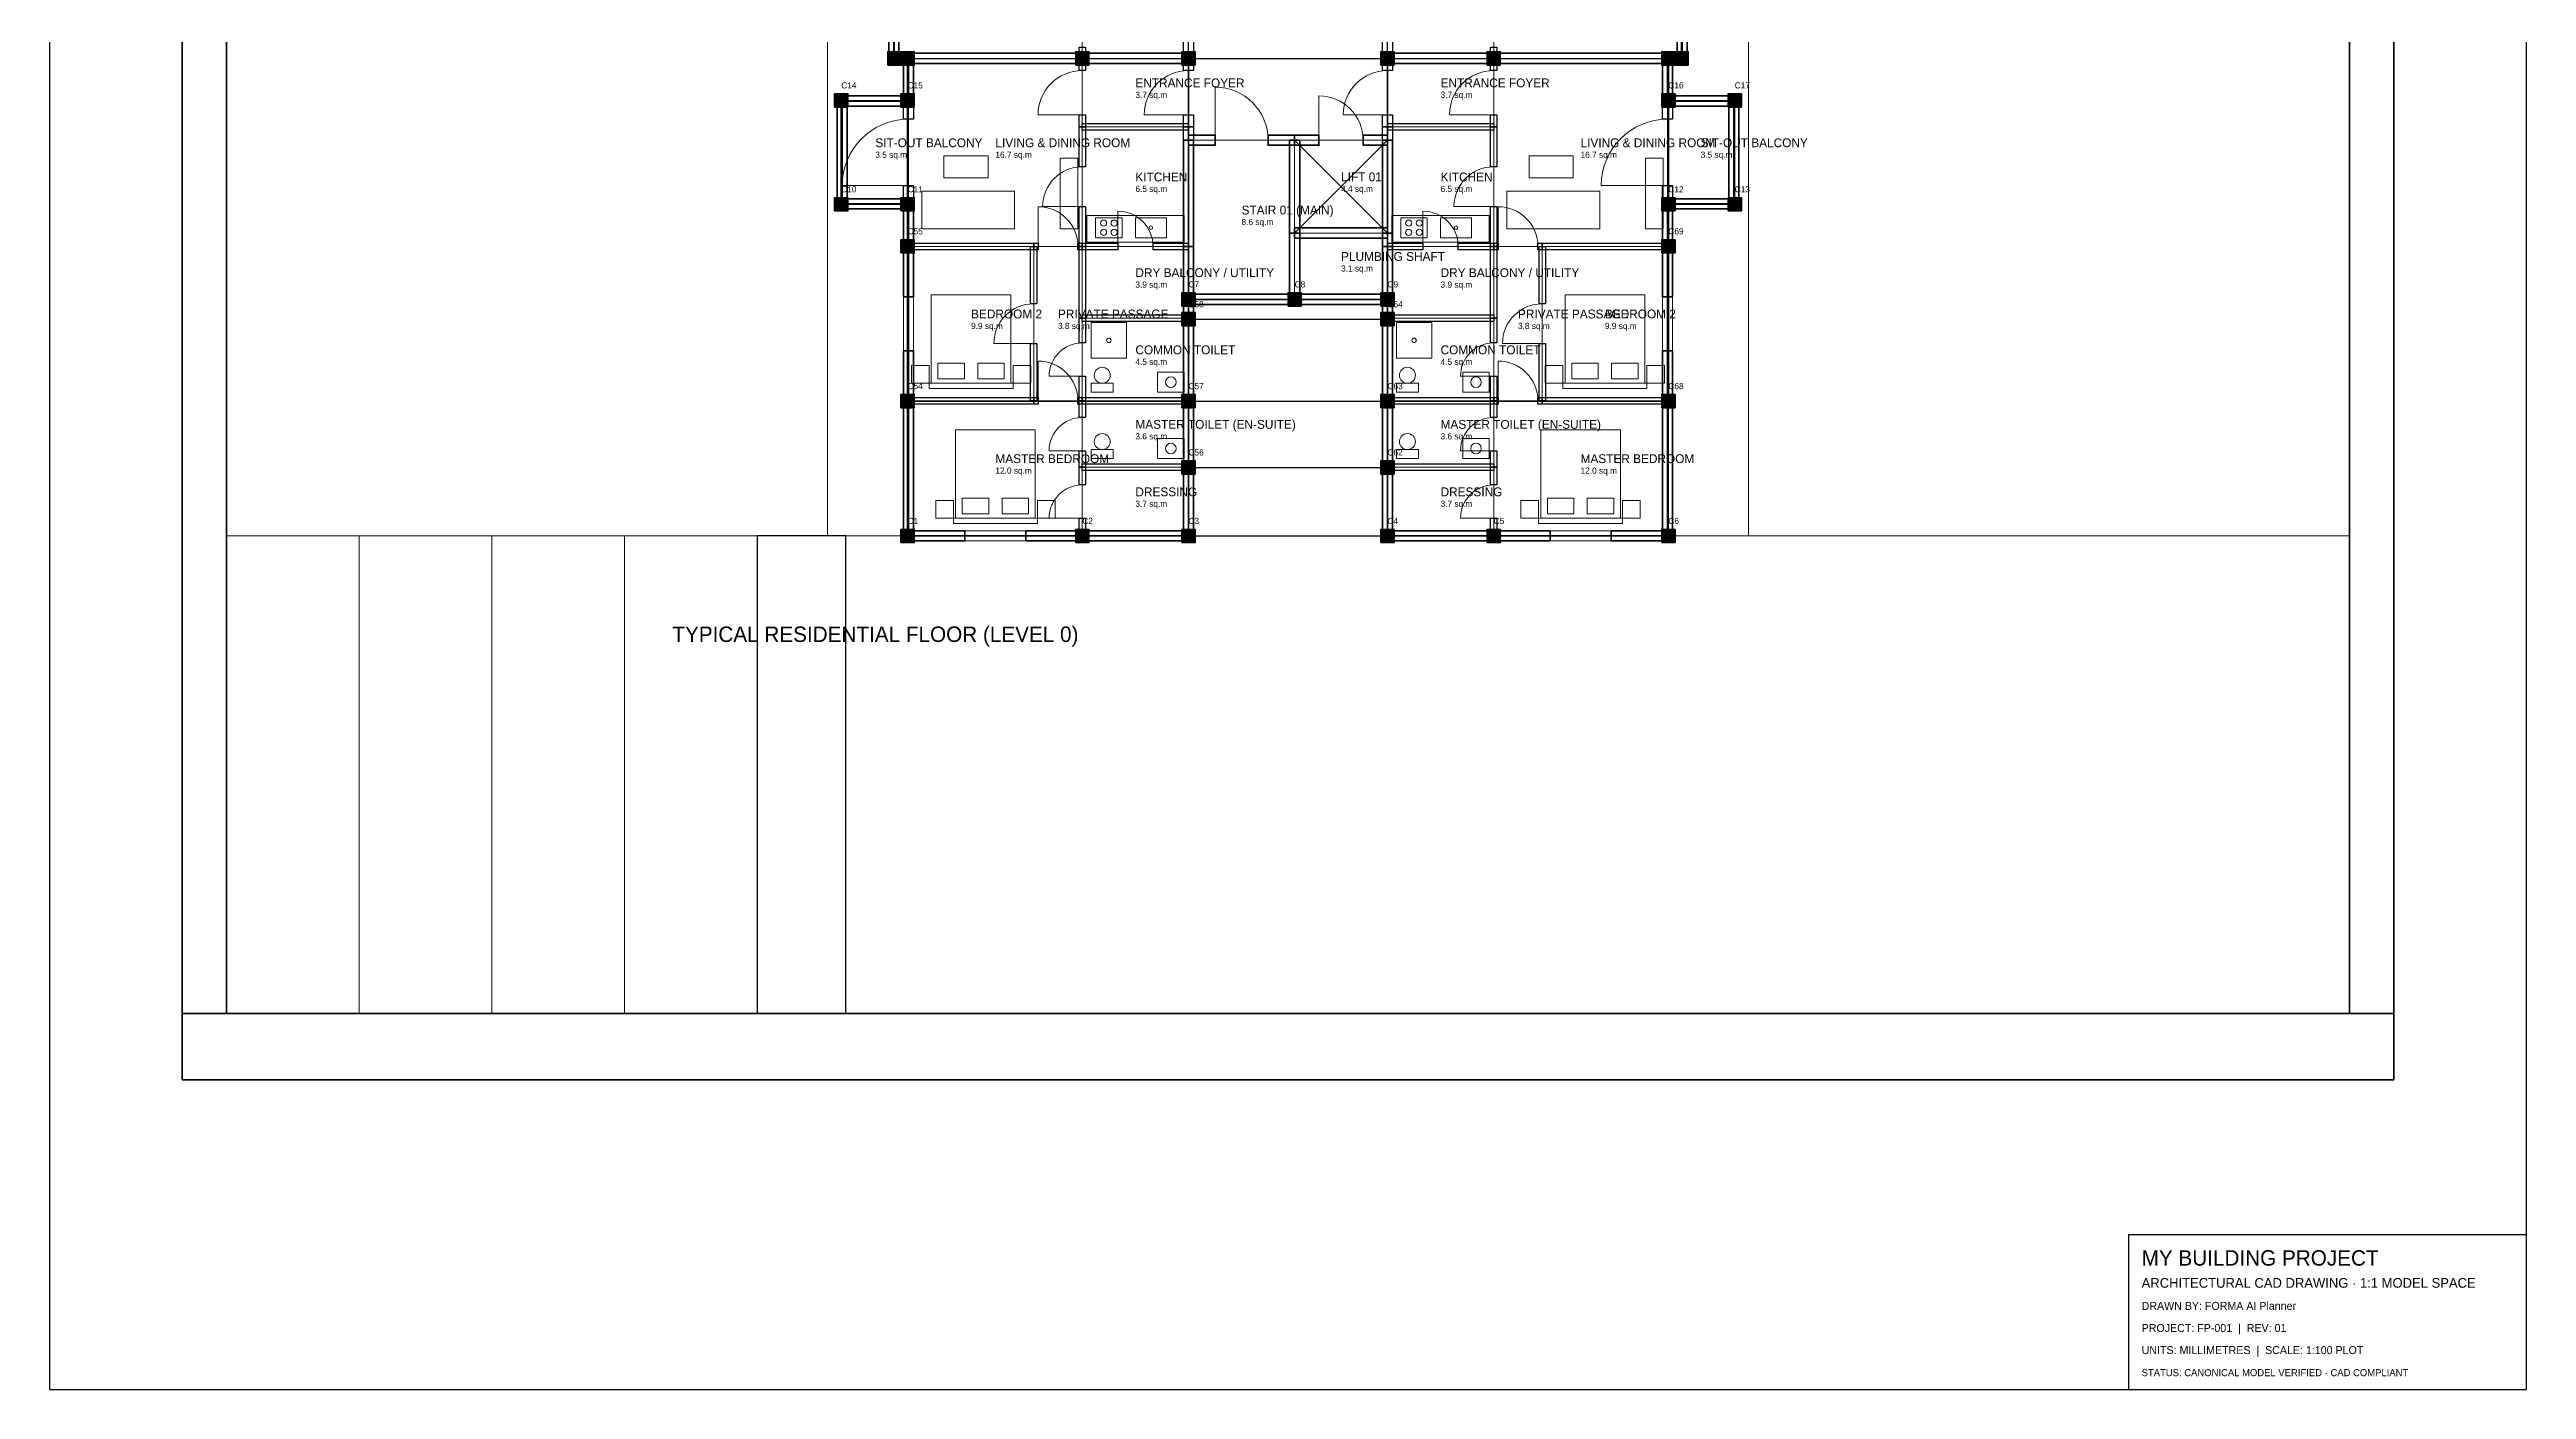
# Model space of a CAD drawing. Header units: millimetres. Extents: x -3000 to 53000, y -7000 to 53000.
# Drawn here: x -3000 to 53000, y -7000 to 23300 of the extents above; entities that cross this region are included whole.
import ezdxf

# ---------------------------------------------------------------- set-up
doc = ezdxf.new("R2010")
doc.units = ezdxf.units.MM
for name, color, linetype, lineweight in [('A-ANNO', 7, 'Continuous', 25), ('A-BALC', 2, 'Continuous', 25), ('A-DOOR', 4, 'Continuous', 18), ('A-FURN', 251, 'Continuous', 13), ('A-GLAZ', 140, 'Continuous', 13), ('A-HATCH', 8, 'Continuous', 9), ('A-LIFT', 30, 'Continuous', 35), ('A-ROOM-AREA', 9, 'Continuous', 15), ('A-ROOM-NAME', 7, 'Continuous', 20), ('A-SITE-BLDG', 3, 'Continuous', 35), ('A-SITE-LAND', 94, 'Continuous', 18), ('A-SITE-PARK', 4, 'Continuous', 20), ('A-SITE-ROAD', 8, 'Continuous', 25), ('A-TEXT', 7, 'Continuous', 18), ('A-WALL-EXT', 3, 'Continuous', 50), ('A-WALL-INT', 8, 'Continuous', 25), ('A-WALL-PARTY', 1, 'Continuous', 35), ('A-WINDOW', 5, 'Continuous', 18), ('S-BEAM', 6, 'Continuous', 25), ('S-COLUMN', 1, 'Continuous', 35), ('SITE', 3, 'Continuous', 35)]:
    doc.layers.add(name, color=color, linetype=linetype, lineweight=lineweight)

msp = doc.modelspace()

# ---------------------------------------------------------------- hatches: boundary and pattern name
at = {"layer": 'A-HATCH'}
for points in [[(15950, 22950), (16250, 22950), (16250, 23250), (15950, 23250)], [(16250, 22950), (16550, 22950), (16550, 23250), (16250, 23250)], [(20200, 22950), (20500, 22950), (20500, 23250), (20200, 23250)], [(22600, 22950), (22900, 22950), (22900, 23250), (22600, 23250)], [(27100, 22950), (27400, 22950), (27400, 23250), (27100, 23250)], [(29500, 22950), (29800, 22950), (29800, 23250), (29500, 23250)], [(33450, 22950), (33750, 22950), (33750, 23250), (33450, 23250)], [(33750, 22950), (34050, 22950), (34050, 23250), (33750, 23250)], [(14750, 22000), (15050, 22000), (15050, 22300), (14750, 22300)], [(16250, 22000), (16550, 22000), (16550, 22300), (16250, 22300)], [(33450, 22000), (33750, 22000), (33750, 22300), (33450, 22300)], [(34950, 22000), (35250, 22000), (35250, 22300), (34950, 22300)], [(14750, 19650), (15050, 19650), (15050, 19950), (14750, 19950)], [(16250, 19650), (16550, 19650), (16550, 19950), (16250, 19950)], [(33450, 19650), (33750, 19650), (33750, 19950), (33450, 19950)], [(34950, 19650), (35250, 19650), (35250, 19950), (34950, 19950)], [(16250, 18700), (16550, 18700), (16550, 19000), (16250, 19000)], [(33450, 18700), (33750, 18700), (33750, 19000), (33450, 19000)], [(22600, 17500), (22900, 17500), (22900, 17800), (22600, 17800)], [(25000, 17500), (25300, 17500), (25300, 17800), (25000, 17800)], [(27100, 17500), (27400, 17500), (27400, 17800), (27100, 17800)], [(22600, 17050), (22900, 17050), (22900, 17350), (22600, 17350)], [(27100, 17050), (27400, 17050), (27400, 17350), (27100, 17350)], [(16250, 15200), (16550, 15200), (16550, 15500), (16250, 15500)], [(22600, 15200), (22900, 15200), (22900, 15500), (22600, 15500)], [(27100, 15200), (27400, 15200), (27400, 15500), (27100, 15500)], [(33450, 15200), (33750, 15200), (33750, 15500), (33450, 15500)], [(22600, 13700), (22900, 13700), (22900, 14000), (22600, 14000)], [(27100, 13700), (27400, 13700), (27400, 14000), (27100, 14000)], [(16250, 12150), (16550, 12150), (16550, 12450), (16250, 12450)], [(20200, 12150), (20500, 12150), (20500, 12450), (20200, 12450)], [(22600, 12150), (22900, 12150), (22900, 12450), (22600, 12450)], [(27100, 12150), (27400, 12150), (27400, 12450), (27100, 12450)], [(29500, 12150), (29800, 12150), (29800, 12450), (29500, 12450)], [(33450, 12150), (33750, 12150), (33750, 12450), (33450, 12450)]]:
    msp.add_hatch(color=256, dxfattribs=at).paths.add_polyline_path(points, flags=0)

# ---------------------------------------------------------------- linework, layer by layer
at = {"layer": 'A-ANNO'}
for points in [[(-3000, -7000), (53000, -7000), (53000, 53000), (-3000, 53000)], [(44000, -7000), (53000, -7000), (53000, -3500), (44000, -3500)]]:
    msp.add_lwpolyline(points, close=True, dxfattribs=at)
at = {"layer": 'A-BALC'}
for points in [[(16305, 21723), (16305, 22136), (16535, 22136), (16535, 21723)], [(33465, 21723), (33465, 22136), (33695, 22136), (33695, 21723)], [(16305, 19809), (16305, 20223), (16535, 20223), (16535, 19809)], [(33465, 19809), (33465, 20223), (33695, 20223), (33695, 19809)]]:
    msp.add_lwpolyline(points, close=True, dxfattribs=at)
at = {"layer": 'A-DOOR'}
for p, q in [((23350, 21250), (23350, 22450)), ((25700, 21250), (25700, 22250)), ((20350, 21825), (19350, 21825)), ((22750, 21825), (21750, 21825)), ((27250, 21825), (26250, 21825)), ((29650, 21825), (28650, 21825)), ((16420, 20223), (14920, 20223)), ((33580, 20223), (32080, 20223)), ((19350, 18845), (19350, 19745)), ((20350, 19748), (19451, 19748)), ((21150, 18845), (21150, 19645)), ((28050, 18845), (28050, 19645)), ((29650, 19748), (28751, 19748)), ((29750, 18845), (29750, 19745)), ((19250, 16650), (18350, 16650)), ((19350, 15354), (19350, 16254)), ((29750, 15354), (29750, 16254)), ((30750, 16650), (29850, 16650)), ((20350, 15914), (19600, 15914)), ((29650, 15914), (28900, 15914)), ((20350, 14229), (19600, 14229)), ((29650, 14229), (28900, 14229)), ((20350, 12704), (19600, 12704)), ((29650, 12704), (28900, 12704))]:
    msp.add_line(p, q, dxfattribs=at)
for centre, radius, start, end in [((20350, 21825), 1000, 90, 180), ((22750, 21825), 1000, 90, 180), ((23350, 21250), 1200, 0, 90), ((27250, 21825), 1000, 90, 180), ((29650, 21825), 1000, 90, 180), ((25700, 21250), 1000, 0, 90), ((16420, 20223), 1500, 90, 180), ((33580, 20223), 1500, 90, 180), ((20350, 19748), 899, 90, 180), ((29650, 19748), 899, 90, 180), ((19350, 18845), 900, 0, 90), ((21150, 18845), 800, 0, 90), ((28050, 18845), 800, 0, 90), ((29750, 18845), 900, 0, 90), ((19250, 16650), 900, 90, 180), ((30750, 16650), 900, 90, 180), ((19350, 15354), 900, 0, 90), ((20350, 15914), 750, 90, 180), ((29650, 15914), 750, 90, 180), ((29750, 15354), 900, 0, 90), ((20350, 14229), 750, 90, 180), ((29650, 14229), 750, 90, 180), ((20350, 12704), 750, 90, 180), ((29650, 12704), 750, 90, 180)]:
    msp.add_arc(centre, radius, start, end, dxfattribs=at)
at = {"layer": 'A-FURN'}
for points in [[(17220, 20395), (18220, 20395), (18220, 20895), (17220, 20895)], [(19850, 19245), (20250, 19245), (20250, 20845), (19850, 20845)], [(30450, 20395), (31450, 20395), (31450, 20895), (30450, 20895)], [(33080, 19245), (33480, 19245), (33480, 20845), (33080, 20845)], [(16720, 19245), (18820, 19245), (18820, 20095), (16720, 20095)], [(29950, 19245), (32050, 19245), (32050, 20095), (29950, 20095)], [(20450, 18945), (22650, 18945), (22650, 19545), (20450, 19545)], [(20650, 19045), (21250, 19045), (21250, 19495), (20650, 19495)], [(21550, 19045), (22250, 19045), (22250, 19495), (21550, 19495)], [(27350, 18945), (29550, 18945), (29550, 19545), (27350, 19545)], [(27550, 19045), (28150, 19045), (28150, 19495), (27550, 19495)], [(28450, 19045), (29150, 19045), (29150, 19495), (28450, 19495)], [(16935, 15754), (18735, 15754), (18735, 17754), (16935, 17754)], [(31265, 15754), (33065, 15754), (33065, 17754), (31265, 17754)], [(20550, 16324), (21350, 16324), (21350, 17124), (20550, 17124)], [(27450, 16324), (28250, 16324), (28250, 17124), (27450, 17124)], [(16485, 15754), (16885, 15754), (16885, 16154), (16485, 16154)], [(16885, 15634), (18785, 15634), (18785, 15754), (16885, 15754)], [(17085, 15854), (17685, 15854), (17685, 16204), (17085, 16204)], [(17985, 15854), (18585, 15854), (18585, 16204), (17985, 16204)], [(18785, 15754), (19185, 15754), (19185, 16154), (18785, 16154)], [(20550, 15554), (21050, 15554), (21050, 15754), (20550, 15754)], [(22050, 15554), (22650, 15554), (22650, 16004), (22050, 16004)], [(27450, 15554), (27950, 15554), (27950, 15754), (27450, 15754)], [(28950, 15554), (29550, 15554), (29550, 16004), (28950, 16004)], [(30815, 15754), (31215, 15754), (31215, 16154), (30815, 16154)], [(31215, 15634), (33115, 15634), (33115, 15754), (31215, 15754)], [(31415, 15854), (32015, 15854), (32015, 16204), (31415, 16204)], [(32315, 15854), (32915, 15854), (32915, 16204), (32315, 16204)], [(33115, 15754), (33515, 15754), (33515, 16154), (33115, 16154)], [(17485, 12703), (19285, 12703), (19285, 14703), (17485, 14703)], [(30715, 12703), (32515, 12703), (32515, 14703), (30715, 14703)], [(20550, 14054), (21050, 14054), (21050, 14254), (20550, 14254)], [(22050, 14054), (22650, 14054), (22650, 14504), (22050, 14504)], [(27450, 14054), (27950, 14054), (27950, 14254), (27450, 14254)], [(28950, 14054), (29550, 14054), (29550, 14504), (28950, 14504)], [(17035, 12703), (17435, 12703), (17435, 13103), (17035, 13103)], [(17635, 12803), (18235, 12803), (18235, 13153), (17635, 13153)], [(18535, 12803), (19135, 12803), (19135, 13153), (18535, 13153)], [(19335, 12703), (19735, 12703), (19735, 13103), (19335, 13103)], [(30265, 12703), (30665, 12703), (30665, 13103), (30265, 13103)], [(30865, 12803), (31465, 12803), (31465, 13153), (30865, 13153)], [(31765, 12803), (32365, 12803), (32365, 13153), (31765, 13153)], [(32565, 12703), (32965, 12703), (32965, 13103), (32565, 13103)], [(17435, 12583), (19335, 12583), (19335, 12703), (17435, 12703)], [(30665, 12583), (32565, 12583), (32565, 12703), (30665, 12703)]]:
    msp.add_lwpolyline(points, close=True, dxfattribs=at)
for centre, radius in [((20830, 19375), 70), ((20830, 19165), 70), ((21070, 19375), 70), ((21070, 19165), 70), ((21900, 19270), 40), ((27730, 19375), 70), ((27730, 19165), 70), ((27970, 19375), 70), ((27970, 19165), 70), ((28800, 19270), 40), ((20950, 16724), 50), ((27850, 16724), 50), ((20800, 15934), 180), ((22350, 15779), 120), ((27700, 15934), 180), ((29250, 15779), 120), ((20800, 14434), 180), ((27700, 14434), 180), ((22350, 14279), 120), ((29250, 14279), 120)]:
    msp.add_circle(centre, radius, dxfattribs=at)
at = {"layer": 'A-GLAZ'}
for p, q in [((16420, 16489), (16420, 17711)), ((33580, 16489), (33580, 17711)), ((17697, 12303), (19073, 12303)), ((30927, 12303), (32303, 12303))]:
    msp.add_line(p, q, dxfattribs=at)
at = {"layer": 'A-LIFT'}
for p, q in [((25150, 19150), (27250, 21250)), ((25150, 21250), (27250, 19150))]:
    msp.add_line(p, q, dxfattribs=at)
for points in [[(22750, 21365), (23350, 21365), (23350, 21135), (22750, 21135)], [(24550, 21365), (25150, 21365), (25150, 21135), (24550, 21135)], [(25150, 21365), (25700, 21365), (25700, 21135), (25150, 21135)], [(26700, 21365), (27250, 21365), (27250, 21135), (26700, 21135)], [(22635, 18845), (22635, 21250), (22865, 21250), (22865, 18845)], [(25035, 19150), (25035, 21250), (25265, 21250), (25265, 19150)], [(27135, 19150), (27135, 21250), (27365, 21250), (27365, 19150)], [(25035, 17650), (25035, 19150), (25265, 19150), (25265, 17650)], [(25150, 19265), (27250, 19265), (27250, 19035), (25150, 19035)], [(27135, 18845), (27135, 19150), (27365, 19150), (27365, 18845)], [(22635, 17650), (22635, 18845), (22865, 18845), (22865, 17650)], [(27135, 17650), (27135, 18845), (27365, 18845), (27365, 17650)]]:
    msp.add_lwpolyline(points, close=True, dxfattribs=at)
at = {"layer": 'A-ROOM-NAME'}
for points in [[(22750, 21250), (27250, 21250), (27250, 27700), (22750, 27700)], [(16088, 23100), (20350, 23100), (20350, 25850), (16088, 25850)], [(29650, 23100), (33912, 23100), (33912, 25850), (29650, 25850)], [(20350, 23100), (22750, 23100), (22750, 24350), (20350, 24350)], [(27250, 23100), (29650, 23100), (29650, 24350), (27250, 24350)], [(16420, 18845), (20350, 18845), (20350, 23100), (16420, 23100)], [(20350, 21550), (22750, 21550), (22750, 23100), (20350, 23100)], [(27250, 21550), (29650, 21550), (29650, 23100), (27250, 23100)], [(29650, 18845), (33580, 18845), (33580, 23100), (29650, 23100)], [(14920, 19809), (16420, 19809), (16420, 22136), (14920, 22136)], [(33580, 19809), (35080, 19809), (35080, 22136), (33580, 22136)], [(20350, 18845), (22750, 18845), (22750, 21550), (20350, 21550)], [(27250, 18845), (29650, 18845), (29650, 21550), (27250, 21550)], [(22750, 17650), (25150, 17650), (25150, 21250), (22750, 21250)], [(25150, 19150), (27250, 19150), (27250, 21250), (25150, 21250)], [(25150, 17650), (27250, 17650), (27250, 19150), (25150, 19150)], [(16420, 15354), (19250, 15354), (19250, 18845), (16420, 18845)], [(19250, 15354), (20350, 15354), (20350, 18845), (19250, 18845)], [(20350, 17224), (22750, 17224), (22750, 18845), (20350, 18845)], [(27250, 17224), (29650, 17224), (29650, 18845), (27250, 18845)], [(29650, 15354), (30750, 15354), (30750, 18845), (29650, 18845)], [(30750, 15354), (33580, 15354), (33580, 18845), (30750, 18845)], [(20350, 15354), (22750, 15354), (22750, 17224), (20350, 17224)], [(27250, 15354), (29650, 15354), (29650, 17224), (27250, 17224)], [(16420, 12303), (20350, 12303), (20350, 15354), (16420, 15354)], [(20350, 13854), (22750, 13854), (22750, 15354), (20350, 15354)], [(27250, 13854), (29650, 13854), (29650, 15354), (27250, 15354)], [(29650, 12303), (33580, 12303), (33580, 15354), (29650, 15354)], [(20350, 12303), (22750, 12303), (22750, 13854), (20350, 13854)], [(27250, 12303), (29650, 12303), (29650, 13854), (27250, 13854)]]:
    msp.add_lwpolyline(points, close=True, dxfattribs=at)
at = {"layer": 'A-SITE-BLDG'}
for points in [[(0, 1500), (1000, 1500), (1000, 49000), (0, 49000)], [(49000, 1500), (50000, 1500), (50000, 49000), (49000, 49000)], [(0, 0), (50000, 0), (50000, 1500), (0, 1500)]]:
    msp.add_lwpolyline(points, close=True, dxfattribs=at)
at = {"layer": 'A-SITE-LAND'}
for points in [[(1000, 12303), (14588, 12303), (14588, 37197), (1000, 37197)], [(35412, 12303), (49000, 12303), (49000, 37197), (35412, 37197)], [(15000, 1500), (49000, 1500), (49000, 12303), (15000, 12303)]]:
    msp.add_lwpolyline(points, close=True, dxfattribs=at)
at = {"layer": 'A-SITE-PARK'}
for points in [[(1000, 1500), (4000, 1500), (4000, 12303), (1000, 12303)], [(4000, 1500), (7000, 1500), (7000, 12303), (4000, 12303)], [(7000, 1500), (10000, 1500), (10000, 12303), (7000, 12303)], [(10000, 1500), (13000, 1500), (13000, 12303), (10000, 12303)]]:
    msp.add_lwpolyline(points, close=True, dxfattribs=at)
at = {"layer": 'A-SITE-ROAD'}
msp.add_lwpolyline([(13000, 1500), (15000, 1500), (15000, 12303), (13000, 12303)], close=True, dxfattribs=at)
at = {"layer": 'A-WALL-EXT'}
msp.add_lwpolyline([(16088, 25850), (16088, 23100), (16420, 23100), (16420, 22136), (14920, 22136), (14920, 19809), (16420, 19809), (16420, 18845), (16420, 15354), (16420, 12303), (20350, 12303), (22750, 12303), (22750, 13854), (22750, 15354), (22750, 17224), (22750, 17650), (25150, 17650), (27250, 17650), (27250, 17224), (27250, 15354), (27250, 13854), (27250, 12303), (29650, 12303), (33580, 12303), (33580, 15354), (33580, 18845), (33580, 19809), (35080, 19809), (35080, 22136), (33580, 22136), (33580, 23100), (33912, 23100), (33912, 25850)], dxfattribs=at)
for points in [[(15973, 23100), (15973, 23994), (16203, 23994), (16203, 23100)], [(33797, 23100), (33797, 23994), (34027, 23994), (34027, 23100)], [(16088, 23215), (16420, 23215), (16420, 22985), (16088, 22985)], [(16305, 22136), (16305, 23100), (16535, 23100), (16535, 22136)], [(33465, 22136), (33465, 23100), (33695, 23100), (33695, 22136)], [(33580, 23215), (33912, 23215), (33912, 22985), (33580, 22985)], [(14805, 19809), (14805, 22136), (15035, 22136), (15035, 19809)], [(14920, 22251), (16420, 22251), (16420, 22021), (14920, 22021)], [(33580, 22251), (35080, 22251), (35080, 22021), (33580, 22021)], [(34965, 19809), (34965, 22136), (35195, 22136), (35195, 19809)], [(14920, 19924), (16420, 19924), (16420, 19694), (14920, 19694)], [(16305, 18845), (16305, 19809), (16535, 19809), (16535, 18845)], [(33465, 18845), (33465, 19809), (33695, 19809), (33695, 18845)], [(33580, 19924), (35080, 19924), (35080, 19694), (33580, 19694)], [(16305, 17711), (16305, 18845), (16535, 18845), (16535, 17711)], [(33465, 17711), (33465, 18845), (33695, 18845), (33695, 17711)], [(22635, 17224), (22635, 17650), (22865, 17650), (22865, 17224)], [(22750, 17765), (25150, 17765), (25150, 17535), (22750, 17535)], [(25150, 17765), (27250, 17765), (27250, 17535), (25150, 17535)], [(27135, 17224), (27135, 17650), (27365, 17650), (27365, 17224)], [(22635, 15354), (22635, 17224), (22865, 17224), (22865, 15354)], [(27135, 15354), (27135, 17224), (27365, 17224), (27365, 15354)], [(16305, 15354), (16305, 16489), (16535, 16489), (16535, 15354)], [(33465, 15354), (33465, 16489), (33695, 16489), (33695, 15354)], [(16305, 12303), (16305, 15354), (16535, 15354), (16535, 12303)], [(22635, 13854), (22635, 15354), (22865, 15354), (22865, 13854)], [(27135, 13854), (27135, 15354), (27365, 15354), (27365, 13854)], [(33465, 12303), (33465, 15354), (33695, 15354), (33695, 12303)], [(22635, 12303), (22635, 13854), (22865, 13854), (22865, 12303)], [(27135, 12303), (27135, 13854), (27365, 13854), (27365, 12303)], [(16420, 12418), (17697, 12418), (17697, 12188), (16420, 12188)], [(19073, 12418), (20350, 12418), (20350, 12188), (19073, 12188)], [(20350, 12418), (22750, 12418), (22750, 12188), (20350, 12188)], [(27250, 12418), (29650, 12418), (29650, 12188), (27250, 12188)], [(29650, 12418), (30927, 12418), (30927, 12188), (29650, 12188)], [(32303, 12418), (33580, 12418), (33580, 12188), (32303, 12188)]]:
    msp.add_lwpolyline(points, close=True, dxfattribs=at)
at = {"layer": 'A-WALL-INT'}
for points in [[(22635, 23100), (22635, 24350), (22865, 24350), (22865, 23100)], [(27135, 23100), (27135, 24350), (27365, 24350), (27365, 23100)], [(20275, 23100), (20275, 23350), (20425, 23350), (20425, 23100)], [(20275, 22825), (20275, 23100), (20425, 23100), (20425, 22825)], [(22635, 22825), (22635, 23100), (22865, 23100), (22865, 22825)], [(27135, 22825), (27135, 23100), (27365, 23100), (27365, 22825)], [(29575, 23100), (29575, 23350), (29725, 23350), (29725, 23100)], [(29575, 22825), (29575, 23100), (29725, 23100), (29725, 22825)], [(20275, 21550), (20275, 21825), (20425, 21825), (20425, 21550)], [(20275, 20648), (20275, 21550), (20425, 21550), (20425, 20648)], [(20350, 21625), (22750, 21625), (22750, 21475), (20350, 21475)], [(22635, 21550), (22635, 21825), (22865, 21825), (22865, 21550)], [(22635, 21250), (22635, 21550), (22865, 21550), (22865, 21250)], [(27135, 21550), (27135, 21825), (27365, 21825), (27365, 21550)], [(27135, 21250), (27135, 21550), (27365, 21550), (27365, 21250)], [(27250, 21625), (29650, 21625), (29650, 21475), (27250, 21475)], [(29575, 21550), (29575, 21825), (29725, 21825), (29725, 21550)], [(29575, 20648), (29575, 21550), (29725, 21550), (29725, 20648)], [(20275, 18845), (20275, 19748), (20425, 19748), (20425, 18845)], [(29575, 18845), (29575, 19748), (29725, 19748), (29725, 18845)], [(16420, 18920), (19250, 18920), (19250, 18770), (16420, 18770)], [(19175, 17550), (19175, 18845), (19325, 18845), (19325, 17550)], [(19250, 18920), (19350, 18920), (19350, 18770), (19250, 18770)], [(20250, 18920), (20350, 18920), (20350, 18770), (20250, 18770)], [(20275, 17224), (20275, 18845), (20425, 18845), (20425, 17224)], [(20350, 18920), (21150, 18920), (21150, 18770), (20350, 18770)], [(21950, 18920), (22750, 18920), (22750, 18770), (21950, 18770)], [(27250, 18920), (28050, 18920), (28050, 18770), (27250, 18770)], [(28850, 18920), (29650, 18920), (29650, 18770), (28850, 18770)], [(29575, 17224), (29575, 18845), (29725, 18845), (29725, 17224)], [(29650, 18920), (29750, 18920), (29750, 18770), (29650, 18770)], [(30650, 18920), (30750, 18920), (30750, 18770), (30650, 18770)], [(30675, 17550), (30675, 18845), (30825, 18845), (30825, 17550)], [(30750, 18920), (33580, 18920), (33580, 18770), (30750, 18770)], [(20275, 16664), (20275, 17224), (20425, 17224), (20425, 16664)], [(20350, 17299), (22750, 17299), (22750, 17149), (20350, 17149)], [(27250, 17299), (29650, 17299), (29650, 17149), (27250, 17149)], [(29575, 16664), (29575, 17224), (29725, 17224), (29725, 16664)], [(19175, 15354), (19175, 16650), (19325, 16650), (19325, 15354)], [(30675, 15354), (30675, 16650), (30825, 16650), (30825, 15354)], [(20275, 15354), (20275, 15914), (20425, 15914), (20425, 15354)], [(29575, 15354), (29575, 15914), (29725, 15914), (29725, 15354)], [(16420, 15429), (19250, 15429), (19250, 15279), (16420, 15279)], [(19250, 15429), (19350, 15429), (19350, 15279), (19250, 15279)], [(20250, 15429), (20350, 15429), (20350, 15279), (20250, 15279)], [(20275, 14979), (20275, 15354), (20425, 15354), (20425, 14979)], [(20350, 15429), (22750, 15429), (22750, 15279), (20350, 15279)], [(27250, 15429), (29650, 15429), (29650, 15279), (27250, 15279)], [(29575, 14979), (29575, 15354), (29725, 15354), (29725, 14979)], [(29650, 15429), (29750, 15429), (29750, 15279), (29650, 15279)], [(30650, 15429), (30750, 15429), (30750, 15279), (30650, 15279)], [(30750, 15429), (33580, 15429), (33580, 15279), (30750, 15279)], [(20275, 13854), (20275, 14229), (20425, 14229), (20425, 13854)], [(29575, 13854), (29575, 14229), (29725, 14229), (29725, 13854)], [(20275, 13454), (20275, 13854), (20425, 13854), (20425, 13454)], [(20350, 13929), (22750, 13929), (22750, 13779), (20350, 13779)], [(27250, 13929), (29650, 13929), (29650, 13779), (27250, 13779)], [(29575, 13454), (29575, 13854), (29725, 13854), (29725, 13454)], [(20275, 12303), (20275, 12704), (20425, 12704), (20425, 12303)], [(29575, 12303), (29575, 12704), (29725, 12704), (29725, 12303)]]:
    msp.add_lwpolyline(points, close=True, dxfattribs=at)
at = {"layer": 'A-WALL-PARTY'}
for points in [[(16420, 23215), (20350, 23215), (20350, 22985), (16420, 22985)], [(20350, 23215), (22750, 23215), (22750, 22985), (20350, 22985)], [(27250, 23215), (29650, 23215), (29650, 22985), (27250, 22985)], [(29650, 23215), (33580, 23215), (33580, 22985), (29650, 22985)]]:
    msp.add_lwpolyline(points, close=True, dxfattribs=at)
at = {"layer": 'A-WINDOW'}
for p, q in [((16305, 16489), (16305, 17711)), ((16305, 17711), (16535, 17711)), ((16535, 16489), (16535, 17711)), ((33465, 16489), (33465, 17711)), ((33465, 17711), (33695, 17711)), ((33695, 16489), (33695, 17711)), ((16305, 16489), (16535, 16489)), ((33465, 16489), (33695, 16489)), ((17697, 12418), (19073, 12418)), ((17697, 12418), (17697, 12188)), ((19073, 12418), (19073, 12188)), ((30927, 12418), (32303, 12418)), ((30927, 12418), (30927, 12188)), ((32303, 12418), (32303, 12188)), ((17697, 12188), (19073, 12188)), ((30927, 12188), (32303, 12188))]:
    msp.add_line(p, q, dxfattribs=at)
at = {"layer": 'S-BEAM'}
for p, q in [((22750, 23100), (22750, 31300)), ((27250, 23100), (27250, 31300)), ((16100, 23100), (16100, 30600)), ((33900, 23100), (33900, 30600)), ((16100, 23100), (16100, 29550)), ((33900, 23100), (33900, 29550)), ((16100, 23100), (16100, 26900)), ((33900, 23100), (33900, 26900)), ((16100, 23100), (16100, 25850)), ((33900, 23100), (33900, 25850)), ((16100, 23100), (16400, 23100)), ((16100, 23100), (20350, 23100)), ((16100, 23100), (22750, 23100)), ((16400, 19800), (16400, 23100)), ((16400, 22150), (16400, 23100)), ((16400, 23100), (20350, 23100)), ((16400, 23100), (22750, 23100)), ((16400, 23100), (16400, 15350)), ((16400, 23100), (16400, 18850)), ((20350, 23100), (22750, 23100)), ((20350, 23100), (27250, 23100)), ((22750, 17650), (22750, 23100)), ((22750, 23100), (27250, 23100)), ((22750, 23100), (29650, 23100)), ((22750, 23100), (22750, 15350)), ((22750, 23100), (22750, 17200)), ((27250, 17650), (27250, 23100)), ((27250, 23100), (29650, 23100)), ((27250, 23100), (33600, 23100)), ((27250, 23100), (33900, 23100)), ((27250, 23100), (27250, 15350)), ((27250, 23100), (27250, 17200)), ((29650, 23100), (33600, 23100)), ((29650, 23100), (33900, 23100)), ((33600, 19800), (33600, 23100)), ((33600, 22150), (33600, 23100)), ((33600, 23100), (33900, 23100)), ((33600, 23100), (33600, 15350)), ((33600, 23100), (33600, 18850)), ((14900, 19800), (14900, 22150)), ((14900, 22150), (16400, 22150)), ((16400, 19800), (16400, 22150)), ((16400, 22150), (16400, 15350)), ((16400, 22150), (16400, 18850)), ((33600, 19800), (33600, 22150)), ((33600, 22150), (35100, 22150)), ((33600, 22150), (33600, 15350)), ((33600, 22150), (33600, 18850)), ((35100, 19800), (35100, 22150)), ((14900, 19800), (16400, 19800)), ((16400, 12300), (16400, 19800)), ((16400, 19800), (16400, 15350)), ((16400, 19800), (16400, 18850)), ((33600, 12300), (33600, 19800)), ((33600, 19800), (35100, 19800)), ((33600, 19800), (33600, 15350)), ((33600, 19800), (33600, 18850)), ((16400, 12300), (16400, 18850)), ((16400, 15350), (16400, 18850)), ((33600, 12300), (33600, 18850)), ((33600, 15350), (33600, 18850)), ((22750, 12300), (22750, 17650)), ((22750, 17650), (25150, 17650)), ((22750, 17650), (27250, 17650)), ((22750, 17650), (22750, 13850)), ((22750, 17650), (22750, 15350)), ((22750, 17650), (22750, 17200)), ((25150, 17650), (27250, 17650)), ((27250, 12300), (27250, 17650)), ((27250, 17650), (27250, 13850)), ((27250, 17650), (27250, 15350)), ((27250, 17650), (27250, 17200)), ((22750, 12300), (22750, 17200)), ((22750, 13850), (22750, 17200)), ((22750, 15350), (22750, 17200)), ((22750, 17200), (27250, 17200)), ((27250, 12300), (27250, 17200)), ((27250, 13850), (27250, 17200)), ((27250, 15350), (27250, 17200)), ((16400, 12300), (16400, 15350)), ((16400, 15350), (22750, 15350)), ((22750, 12300), (22750, 15350)), ((22750, 13850), (22750, 15350)), ((22750, 15350), (27250, 15350)), ((27250, 12300), (27250, 15350)), ((27250, 13850), (27250, 15350)), ((27250, 15350), (33600, 15350)), ((33600, 12300), (33600, 15350)), ((22750, 12300), (22750, 13850)), ((22750, 13850), (27250, 13850)), ((27250, 12300), (27250, 13850)), ((16400, 12300), (20350, 12300)), ((16400, 12300), (22750, 12300)), ((20350, 12300), (22750, 12300)), ((20350, 12300), (27250, 12300)), ((22750, 12300), (27250, 12300)), ((22750, 12300), (29650, 12300)), ((27250, 12300), (29650, 12300)), ((27250, 12300), (33600, 12300)), ((29650, 12300), (33600, 12300))]:
    msp.add_line(p, q, dxfattribs=at)
at = {"layer": 'S-COLUMN'}
for points in [[(15950, 22950), (16250, 22950), (16250, 23250), (15950, 23250)], [(16250, 22950), (16550, 22950), (16550, 23250), (16250, 23250)], [(20200, 22950), (20500, 22950), (20500, 23250), (20200, 23250)], [(22600, 22950), (22900, 22950), (22900, 23250), (22600, 23250)], [(27100, 22950), (27400, 22950), (27400, 23250), (27100, 23250)], [(29500, 22950), (29800, 22950), (29800, 23250), (29500, 23250)], [(33450, 22950), (33750, 22950), (33750, 23250), (33450, 23250)], [(33750, 22950), (34050, 22950), (34050, 23250), (33750, 23250)], [(14750, 22000), (15050, 22000), (15050, 22300), (14750, 22300)], [(16250, 22000), (16550, 22000), (16550, 22300), (16250, 22300)], [(33450, 22000), (33750, 22000), (33750, 22300), (33450, 22300)], [(34950, 22000), (35250, 22000), (35250, 22300), (34950, 22300)], [(14750, 19650), (15050, 19650), (15050, 19950), (14750, 19950)], [(16250, 19650), (16550, 19650), (16550, 19950), (16250, 19950)], [(33450, 19650), (33750, 19650), (33750, 19950), (33450, 19950)], [(34950, 19650), (35250, 19650), (35250, 19950), (34950, 19950)], [(16250, 18700), (16550, 18700), (16550, 19000), (16250, 19000)], [(33450, 18700), (33750, 18700), (33750, 19000), (33450, 19000)], [(22600, 17500), (22900, 17500), (22900, 17800), (22600, 17800)], [(25000, 17500), (25300, 17500), (25300, 17800), (25000, 17800)], [(27100, 17500), (27400, 17500), (27400, 17800), (27100, 17800)], [(22600, 17050), (22900, 17050), (22900, 17350), (22600, 17350)], [(27100, 17050), (27400, 17050), (27400, 17350), (27100, 17350)], [(16250, 15200), (16550, 15200), (16550, 15500), (16250, 15500)], [(22600, 15200), (22900, 15200), (22900, 15500), (22600, 15500)], [(27100, 15200), (27400, 15200), (27400, 15500), (27100, 15500)], [(33450, 15200), (33750, 15200), (33750, 15500), (33450, 15500)], [(22600, 13700), (22900, 13700), (22900, 14000), (22600, 14000)], [(27100, 13700), (27400, 13700), (27400, 14000), (27100, 14000)], [(16250, 12150), (16550, 12150), (16550, 12450), (16250, 12450)], [(20200, 12150), (20500, 12150), (20500, 12450), (20200, 12450)], [(22600, 12150), (22900, 12150), (22900, 12450), (22600, 12450)], [(27100, 12150), (27400, 12150), (27400, 12450), (27100, 12450)], [(29500, 12150), (29800, 12150), (29800, 12450), (29500, 12450)], [(33450, 12150), (33750, 12150), (33750, 12450), (33450, 12450)]]:
    msp.add_lwpolyline(points, close=True, dxfattribs=at)
at = {"layer": 'SITE'}
for points in [[(0, 0), (50000, 0), (50000, 50000), (0, 50000)], [(1000, 1500), (49000, 1500), (49000, 49000), (1000, 49000)]]:
    msp.add_lwpolyline(points, close=True, dxfattribs=at)

# ---------------------------------------------------------------- texts
at = {"layer": 'A-ROOM-AREA'}
for s, p in [('3.7 sq.m', (21550, 22205)), ('3.7 sq.m', (28450, 22205)), ('3.5 sq.m', (15670, 20852)), ('16.7 sq.m', (18385, 20852)), ('16.7 sq.m', (31615, 20852)), ('3.5 sq.m', (34330, 20852)), ('6.5 sq.m', (21550, 20078)), ('4.4 sq.m', (26200, 20080)), ('6.5 sq.m', (28450, 20078)), ('8.6 sq.m', (23950, 19330)), ('3.9 sq.m', (21550, 17914)), ('3.1 sq.m', (26200, 18280)), ('3.9 sq.m', (28450, 17914)), ('9.9 sq.m', (17835, 16980)), ('3.8 sq.m', (19800, 16980)), ('3.8 sq.m', (30200, 16980)), ('9.9 sq.m', (32165, 16980)), ('4.5 sq.m', (21550, 16169)), ('4.5 sq.m', (28450, 16169)), ('3.6 sq.m', (21550, 14484)), ('3.6 sq.m', (28450, 14484)), ('12.0 sq.m', (18385, 13708)), ('12.0 sq.m', (31615, 13708)), ('3.7 sq.m', (21550, 12958)), ('3.7 sq.m', (28450, 12958))]:
    msp.add_text(s, height=140, dxfattribs=at).set_placement(p)
at = {"layer": 'A-ROOM-NAME'}
for s, p in [('ENTRANCE FOYER', (21550, 22445)), ('ENTRANCE FOYER', (28450, 22445)), ('SIT-OUT BALCONY', (15670, 21092)), ('LIVING & DINING ROOM', (18385, 21092)), ('LIVING & DINING ROOM', (31615, 21092)), ('SIT-OUT BALCONY', (34330, 21092)), ('KITCHEN', (21550, 20318)), ('LIFT 01', (26200, 20320)), ('KITCHEN', (28450, 20318)), ('STAIR 01 (MAIN)', (23950, 19570)), ('PLUMBING SHAFT', (26200, 18520)), ('DRY BALCONY / UTILITY', (21550, 18154)), ('DRY BALCONY / UTILITY', (28450, 18154)), ('BEDROOM 2', (17835, 17220)), ('PRIVATE PASSAGE', (19800, 17220)), ('PRIVATE PASSAGE', (30200, 17220)), ('BEDROOM 2', (32165, 17220)), ('COMMON TOILET', (21550, 16409)), ('COMMON TOILET', (28450, 16409)), ('MASTER TOILET (EN-SUITE)', (21550, 14724)), ('MASTER TOILET (EN-SUITE)', (28450, 14724)), ('MASTER BEDROOM', (18385, 13948)), ('MASTER BEDROOM', (31615, 13948)), ('DRESSING', (21550, 13198)), ('DRESSING', (28450, 13198))]:
    msp.add_text(s, height=200, dxfattribs=at).set_placement(p)
at = {"layer": 'A-TEXT'}
for s, height, p in [('C14', 140, (14900, 22420)), ('C15', 140, (16400, 22420)), ('C16', 140, (33600, 22420)), ('C17', 140, (35100, 22420)), ('C10', 140, (14900, 20070)), ('C11', 140, (16400, 20070)), ('C12', 140, (33600, 20070)), ('C13', 140, (35100, 20070)), ('C55', 140, (16400, 19120)), ('C69', 140, (33600, 19120)), ('C7', 140, (22750, 17920)), ('C8', 140, (25150, 17920)), ('C9', 140, (27250, 17920)), ('C58', 140, (22750, 17470)), ('C64', 140, (27250, 17470)), ('C54', 140, (16400, 15620)), ('C57', 140, (22750, 15620)), ('C63', 140, (27250, 15620)), ('C68', 140, (33600, 15620)), ('C56', 140, (22750, 14120)), ('C62', 140, (27250, 14120)), ('C1', 140, (16400, 12570)), ('C2', 140, (20350, 12570)), ('C3', 140, (22750, 12570)), ('C4', 140, (27250, 12570)), ('C5', 140, (29650, 12570)), ('C6', 140, (33600, 12570)), ('TYPICAL RESIDENTIAL FLOOR (LEVEL 0)', 350, (11081, 9903)), ('MY BUILDING PROJECT', 350, (44300, -4200)), ('ARCHITECTURAL CAD DRAWING · 1:1 MODEL SPACE', 220, (44300, -4700)), ('DRAWN BY: FORMA AI Planner', 180, (44300, -5200)), ('PROJECT: FP-001  |  REV: 01', 180, (44300, -5700)), ('UNITS: MILLIMETRES  |  SCALE: 1:100 PLOT', 180, (44300, -6200)), ('STATUS: CANONICAL MODEL VERIFIED · CAD COMPLIANT', 160, (44300, -6700))]:
    msp.add_text(s, height=height, dxfattribs=at).set_placement(p)

doc.saveas('drawing.dxf')
